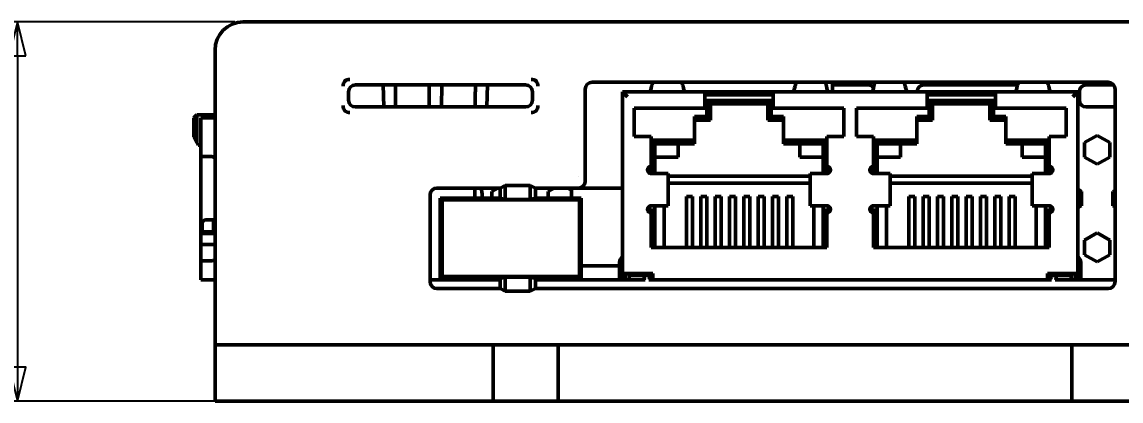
# Model space of a CAD drawing. Header units: millimetres. Extents: x 29 to 1149, y -40 to 354.
# Drawn here: x 285.1 to 362.9, y 114.9 to 141.8 of the extents above; entities that cross this region are included whole.
import ezdxf

# ---------------------------------------------------------------- set-up
doc = ezdxf.new("R2010")
doc.units = ezdxf.units.MM
doc.header["$LTSCALE"] = 1.2
doc.layers.get('0').update_dxf_attribs({"lineweight": 25})
doc.layers.add('외형선(ISO)', color=7, linetype='Continuous', lineweight=50)
doc.layers.add('치수(ISO)', color=1, linetype='Continuous', lineweight=25, true_color=0xff0000)
doc.styles.add('레이블 문자 (JIS)', font='')
doc.styles.get('레이블 문자 (JIS)').set_extended_font_data('Gulim')
doc.dimstyles.new('복사 대상기본값 (JIS)', dxfattribs={"dimscale": 1.2, "dimtxt": 3, "dimasz": 2, "dimexe": 1, "dimexo": 0.5, "dimgap": 0.8, "dimtad": 1, "dimdsep": 46, "dimtxsty": '레이블 문자 (JIS)', "dimblk": 'Filled-1', "dimcen": 0.09, "dimdle": 10, "dimclrd": 256, "dimclre": 256, "dimclrt": 256, "dimazin": 2, "dimtfac": 0.666667, "dimtmove": 0, "dimatfit": 3, "dimldrblk": 'OPEN', "dimfxl": 1, "dimtolj": 1, "dimtzin": 0, "dimlwd": -1, "dimlwe": -1, "dimarcsym": 0})

# ---------------------------------------------------------------- blocks, each defined once
blk = doc.blocks.new('Filled-1')
at = {"color": 0}
for p, q in [((0, 0), (-1, 0.25)), ((-1, 0.25), (-1, -0.25)), ((-1, 0), (0, 0)), ((-1, -0.25), (0, 0))]:
    blk.add_line(p, q, dxfattribs=at)
at = {"color": 0, "flags": 128}
blk.add_lwpolyline([(-1, -0.25), (0, 0), (-1, 0.25), (-1, -0.25)], dxfattribs=at)
at = {"color": 0}
blk.add_solid([(-1, -0.25), (0, 0), (-1, 0.25), (-1, -0.25)], dxfattribs=at)
blk = doc.blocks.new('*D13')
at = {"layer": 'Defpoints', "color": 0}
for p in [(300.747, 141.786), (284.751, 114.886), (301.747, 114.886)]:
    blk.add_point(p, dxfattribs=at)
at = {"layer": '치수(ISO)', "color": 7}
for p, q in [((300.147, 141.786), (283.551, 141.786)), ((284.751, 139.386), (284.751, 117.286)), ((301.147, 114.886), (283.551, 114.886))]:
    blk.add_line(p, q, dxfattribs=at)
at = {"layer": '치수(ISO)', "color": 7, "linetype": 'ByBlock', "xscale": 2.4, "yscale": 2.4, "zscale": 2.4}
for p, rotation in [((284.751, 141.786), 90), ((284.751, 114.886), 270)]:
    blk.add_blockref('Filled-1', p, dxfattribs=dict(at, rotation=rotation))
at = {"layer": '치수(ISO)', "color": 7, "insert": (280.099, 128.336), "char_height": 3.6, "attachment_point": 2, "rotation": 90, "style": '레이블 문자 (JIS)'}
blk.add_mtext('\\A1;26.9', dxfattribs=at)
blk = doc.blocks.new('_Open')
at = {"color": 0, "linetype": 'ByBlock', "lineweight": -2}
for p, q in [((-1, 0.167), (0, 0)), ((-1, -0.167), (0, 0)), ((0, 0), (-1, 0))]:
    blk.add_line(p, q, dxfattribs=at)

msp = doc.modelspace()

# ---------------------------------------------------------------- linework, layer by layer
at = {"layer": '외형선(ISO)', "color": 7}
for p, q in [((300.7467, 141.7864), (300.7461, 141.7864)), ((382.2466, 141.7864), (300.7467, 141.7864)), ((298.7461, 139.7864), (298.7461, 138.3638)), ((298.7461, 138.3638), (298.7461, 138.8562)), ((298.7461, 138.8562), (298.7461, 138.8562)), ((298.7461, 138.3638), (298.7461, 138.8562)), ((298.7462, 138.3638), (298.7462, 138.8562)), ((298.7462, 138.8562), (298.7462, 138.8562)), ((298.7462, 138.3638), (298.7462, 138.8562)), ((298.7461, 135.1864), (298.7461, 138.3638)), ((298.7461, 138.3638), (298.7461, 135.1864)), ((298.7462, 135.1864), (298.7462, 138.3638)), ((298.7462, 138.3638), (298.7462, 135.1864)), ((320.7476, 137.3203), (308.6957, 137.3203)), ((310.6629, 137.3203), (310.7176, 135.7525)), ((310.6633, 137.3203), (310.7181, 135.7525)), ((313.9083, 137.3203), (313.922, 135.7525)), ((314.8049, 137.3203), (314.7912, 135.7525)), ((318.0498, 137.3203), (317.9951, 135.7525)), ((362.0214, 137.5036), (325.4719, 137.5036)), ((342.4966, 137.5036), (342.4966, 136.8214)), ((342.4966, 137.3203), (345.0151, 137.3203)), ((348.9771, 137.3203), (355.6135, 137.3203)), ((360.4771, 137.3203), (362.4062, 137.3203)), ((308.2127, 136.8374), (308.2127, 136.2354)), ((321.2306, 136.2354), (321.2306, 136.8374)), ((324.9795, 137.0112), (324.9795, 130.496)), ((333.4596, 136.8214), (327.6176, 136.8214)), ((327.9732, 136.4658), (327.6176, 136.8214)), ((327.6176, 136.8214), (327.6176, 123.9436)), ((333.4596, 136.8214), (333.4596, 136.4658)), ((333.4596, 136.8214), (338.2856, 136.8214)), ((333.4596, 136.6258), (338.2856, 136.6258)), ((333.4596, 136.4658), (333.4596, 135.6784)), ((349.2076, 136.8214), (338.2856, 136.8214)), ((338.2856, 136.4658), (338.2856, 136.8214)), ((338.2856, 136.4658), (338.2856, 135.6784)), ((348.4921, 136.8214), (348.4921, 136.8485)), ((349.2076, 136.8214), (349.2076, 136.4658)), ((349.2076, 136.8214), (354.0336, 136.8214)), ((349.2076, 136.6258), (354.0336, 136.6258)), ((349.2076, 136.4658), (349.2076, 135.6784)), ((354.0336, 136.4658), (354.0336, 136.8214)), ((359.8756, 136.8214), (354.0336, 136.8214)), ((354.0336, 136.4658), (354.0336, 135.6784)), ((359.8756, 136.8214), (359.52, 136.4658)), ((359.8756, 123.9436), (359.8756, 136.8214)), ((359.9921, 136.2243), (359.9921, 136.8485)), ((362.5139, 123.3616), (362.5139, 137.0112)), ((298.7462, 135.8562), (298.7465, 135.8562)), ((298.7465, 135.8562), (298.7462, 135.8562)), ((298.7462, 135.8562), (298.7462, 135.3638)), ((298.7465, 135.3638), (298.7465, 135.8562)), ((308.6957, 135.7525), (320.7476, 135.7525)), ((328.4431, 135.6784), (328.4431, 133.6464)), ((333.4596, 135.6784), (328.4431, 135.6784)), ((333.5866, 135.0764), (333.5866, 136.2194)), ((333.5866, 136.2194), (338.1586, 136.2194)), ((333.8406, 135.9654), (333.5866, 136.2194)), ((333.8406, 134.8224), (333.8406, 135.9654)), ((333.8406, 135.9654), (337.9046, 135.9654)), ((337.9046, 135.9654), (338.1586, 136.2194)), ((337.9046, 135.9654), (337.9046, 134.8224)), ((338.1586, 136.2194), (338.1586, 135.0764)), ((343.3021, 135.6784), (338.2856, 135.6784)), ((343.3021, 133.6464), (343.3021, 135.6784)), ((344.1911, 135.6784), (344.1911, 133.6464)), ((349.2076, 135.6784), (344.1911, 135.6784)), ((349.3346, 135.0764), (349.3346, 136.2194)), ((349.3346, 136.2194), (353.9066, 136.2194)), ((349.5886, 135.9654), (349.3346, 136.2194)), ((349.5886, 134.8224), (349.5886, 135.9654)), ((349.5886, 135.9654), (353.6526, 135.9654)), ((353.6526, 135.9654), (353.9066, 136.2194)), ((353.6526, 135.9654), (353.6526, 134.8224)), ((353.9066, 136.2194), (353.9066, 135.0764)), ((359.0501, 135.6784), (354.0336, 135.6784)), ((359.0501, 133.6464), (359.0501, 135.6784)), ((362.5139, 135.7525), (360.4771, 135.7525)), ((297.2466, 134.9864), (297.4466, 135.1864)), ((297.2466, 134.9864), (297.2466, 133.6364)), ((298.7465, 135.1864), (297.4466, 135.1864)), ((297.4466, 135.1864), (297.4466, 133.2364)), ((298.7465, 134.9864), (297.7466, 134.9864)), ((297.7466, 134.9864), (297.7466, 132.2364)), ((298.7462, 135.1864), (298.7462, 135.3638)), ((298.7465, 135.3638), (298.7465, 134.3562)), ((332.723, 133.4), (332.723, 135.0764)), ((332.723, 135.0764), (333.5866, 135.0764)), ((332.723, 134.8224), (333.8406, 134.8224)), ((333.8406, 134.8224), (333.5866, 135.0764)), ((337.9046, 134.8224), (338.1586, 135.0764)), ((337.9046, 134.8224), (339.0222, 134.8224)), ((338.1586, 135.0764), (339.0222, 135.0764)), ((339.0222, 135.0764), (339.0222, 133.4)), ((348.471, 135.0764), (349.3346, 135.0764)), ((348.471, 133.4), (348.471, 135.0764)), ((348.471, 134.8224), (349.5886, 134.8224)), ((349.5886, 134.8224), (349.3346, 135.0764)), ((353.6526, 134.8224), (353.9066, 135.0764)), ((353.6526, 134.8224), (354.7702, 134.8224)), ((353.9066, 135.0764), (354.7702, 135.0764)), ((354.7702, 135.0764), (354.7702, 133.4)), ((298.7465, 134.3562), (298.7467, 134.3562)), ((298.7465, 134.3562), (298.7467, 134.3562)), ((298.7467, 133.8638), (298.7467, 134.3562)), ((297.2466, 133.6364), (297.4466, 133.2364)), ((297.4466, 133.2364), (297.5466, 133.0364)), ((298.7467, 133.8638), (298.7467, 123.209)), ((328.4431, 133.6464), (329.6496, 133.6464)), ((329.6496, 133.6464), (329.6496, 131.5382)), ((329.6623, 133.4), (332.723, 133.4)), ((329.6623, 131.2156), (329.6623, 133.4)), ((329.9163, 133.146), (329.6623, 133.4)), ((332.723, 133.4), (332.723, 133.146)), ((339.0222, 133.4), (342.0829, 133.4)), ((339.0222, 133.146), (339.0222, 133.4)), ((341.8289, 133.146), (342.0829, 133.4)), ((342.0829, 133.4), (342.0829, 131.2156)), ((342.0956, 133.6464), (343.3021, 133.6464)), ((342.0956, 131.5382), (342.0956, 133.6464)), ((344.1911, 133.6464), (345.3976, 133.6464)), ((345.3976, 133.6464), (345.3976, 131.5382)), ((345.4103, 131.2156), (345.4103, 133.4)), ((345.4103, 133.4), (348.471, 133.4)), ((345.6643, 133.146), (345.4103, 133.4)), ((348.471, 133.4), (348.471, 133.146)), ((354.7702, 133.4), (357.8309, 133.4)), ((354.7702, 133.146), (354.7702, 133.4)), ((357.5769, 133.146), (357.8309, 133.4)), ((357.8309, 133.4), (357.8309, 131.2156)), ((357.8436, 133.6464), (359.0501, 133.6464)), ((357.8436, 131.5382), (357.8436, 133.6464)), ((360.3576, 133.2276), (361.2461, 133.7406)), ((360.3576, 132.2016), (360.3576, 133.2276)), ((361.2461, 133.7406), (362.1346, 133.2276)), ((362.1346, 133.2276), (362.1346, 132.2016)), ((297.5466, 133.0364), (297.7466, 133.0364)), ((329.9163, 133.146), (332.723, 133.146)), ((329.9163, 131.2156), (329.9163, 133.146)), ((331.5546, 132.1808), (331.5546, 133.146)), ((339.0222, 133.146), (341.8289, 133.146)), ((340.1906, 133.146), (340.1906, 132.1808)), ((341.8289, 133.146), (341.8289, 131.2156)), ((345.6643, 131.2156), (345.6643, 133.146)), ((345.6643, 133.146), (348.471, 133.146)), ((347.3026, 132.1808), (347.3026, 133.146)), ((354.7702, 133.146), (357.5769, 133.146)), ((355.9386, 133.146), (355.9386, 132.1808)), ((357.5769, 133.146), (357.5769, 131.2156)), ((297.7466, 132.2364), (297.7466, 126.7864)), ((297.7466, 132.2364), (298.4466, 132.2364)), ((329.9163, 132.1808), (331.5546, 132.1808)), ((340.1906, 132.1808), (341.8289, 132.1808)), ((345.6643, 132.1808), (347.3026, 132.1808)), ((355.9386, 132.1808), (357.5769, 132.1808)), ((361.2461, 131.6886), (360.3576, 132.2016)), ((362.1346, 132.2016), (361.2461, 131.6886)), ((324.4966, 130.8187), (324.4966, 130.8187)), ((329.5226, 131.2156), (329.5226, 131.0642)), ((329.6623, 131.2156), (329.5226, 131.2156)), ((329.8181, 131.0302), (329.6496, 131.0302)), ((329.9163, 131.2156), (329.6623, 131.2156)), ((329.8181, 131.0302), (330.8005, 131.0302)), ((329.9163, 131.0302), (329.9163, 131.2156)), ((330.8429, 131.0302), (330.8005, 131.0302)), ((330.8429, 128.7442), (330.8429, 131.0302)), ((330.8429, 130.8524), (340.9023, 130.8524)), ((340.9448, 131.0302), (340.9023, 131.0302)), ((340.9023, 128.7442), (340.9023, 131.0302)), ((340.9448, 131.0302), (341.9272, 131.0302)), ((341.8289, 131.0302), (341.8289, 131.2156)), ((342.0829, 131.2156), (341.8289, 131.2156)), ((342.0956, 131.0302), (341.9272, 131.0302)), ((342.2226, 131.2156), (342.0829, 131.2156)), ((342.2226, 131.0642), (342.2226, 131.2156)), ((345.2706, 131.2156), (345.2706, 131.0642)), ((345.4103, 131.2156), (345.2706, 131.2156)), ((345.5661, 131.0302), (345.3976, 131.0302)), ((345.6643, 131.2156), (345.4103, 131.2156)), ((345.5661, 131.0302), (346.5485, 131.0302)), ((345.6643, 131.0302), (345.6643, 131.2156)), ((346.5909, 131.0302), (346.5485, 131.0302)), ((346.5909, 128.7442), (346.5909, 131.0302)), ((346.5909, 130.8524), (356.6503, 130.8524)), ((356.6928, 131.0302), (356.6503, 131.0302)), ((356.6503, 128.7442), (356.6503, 131.0302)), ((356.6928, 131.0302), (357.6752, 131.0302)), ((357.8309, 131.2156), (357.5769, 131.2156)), ((357.5769, 131.0302), (357.5769, 131.2156)), ((357.8436, 131.0302), (357.6752, 131.0302)), ((357.9706, 131.2156), (357.8309, 131.2156)), ((357.9706, 131.0642), (357.9706, 131.2156)), ((318.9472, 130.0036), (319.3101, 130.1794)), ((319.3101, 130.1794), (321.0832, 130.1794)), ((319.3101, 129.1992), (319.3101, 130.1794)), ((321.4461, 130.0036), (321.0832, 130.1794)), ((321.0832, 130.1794), (321.0832, 129.1992)), ((330.8429, 130.3444), (340.9023, 130.3444)), ((346.5909, 130.3444), (356.6503, 130.3444)), ((298.7466, 129.6969), (298.7467, 129.6969)), ((298.7466, 129.6969), (298.7466, 129.2759)), ((298.7466, 129.2759), (298.7467, 129.2759)), ((313.9795, 129.5112), (313.9795, 123.3616)), ((318.9472, 130.0036), (314.4719, 130.0036)), ((314.6967, 123.5864), (314.6967, 129.2864)), ((314.6967, 129.2864), (318.9472, 129.2864)), ((314.6967, 129.2864), (314.8279, 129.1552)), ((317.158, 129.2864), (317.1643, 130.0036)), ((317.6816, 129.4314), (317.6816, 129.2864)), ((318.3576, 129.7635), (318.7734, 130.0036)), ((318.3576, 129.2864), (318.3576, 129.7635)), ((318.9472, 129.2864), (318.9472, 130.0036)), ((319.3101, 129.1992), (318.9472, 129.2864)), ((321.4461, 129.2864), (321.0832, 129.1992)), ((324.4871, 130.0036), (321.4461, 130.0036)), ((321.4461, 130.0036), (321.4461, 129.2864)), ((321.4461, 129.2864), (324.6967, 129.2864)), ((322.3576, 129.7635), (322.7734, 130.0036)), ((322.3576, 129.2864), (322.3576, 129.7635)), ((323.7188, 130.0036), (323.9966, 129.8432)), ((327.6176, 129.9864), (323.9966, 129.9864)), ((323.9966, 129.2864), (323.9966, 129.9864)), ((324.4966, 130.0037), (324.4966, 129.9864)), ((324.6967, 129.2864), (324.5654, 129.1552)), ((324.6967, 129.2864), (324.6967, 123.5864)), ((332.5833, 129.4046), (332.1515, 129.4046)), ((332.1515, 125.7724), (332.1515, 129.4046)), ((332.5833, 125.7724), (332.5833, 129.4046)), ((333.5993, 129.4046), (333.1675, 129.4046)), ((333.1675, 125.7724), (333.1675, 129.4046)), ((333.5993, 125.7724), (333.5993, 129.4046)), ((334.6153, 129.4046), (334.1835, 129.4046)), ((334.1835, 125.7724), (334.1835, 129.4046)), ((334.6153, 125.7724), (334.6153, 129.4046)), ((335.6313, 129.4046), (335.1995, 129.4046)), ((335.1995, 125.7724), (335.1995, 129.4046)), ((335.6313, 125.7724), (335.6313, 129.4046)), ((336.6473, 129.4046), (336.2155, 129.4046)), ((336.2155, 125.7724), (336.2155, 129.4046)), ((336.6473, 125.7724), (336.6473, 129.4046)), ((337.6633, 129.4046), (337.2315, 129.4046)), ((337.2315, 125.7724), (337.2315, 129.4046)), ((337.6633, 125.7724), (337.6633, 129.4046)), ((338.6793, 129.4046), (338.2475, 129.4046)), ((338.2475, 125.7724), (338.2475, 129.4046)), ((338.6793, 125.7724), (338.6793, 129.4046)), ((339.6953, 129.4046), (339.2635, 129.4046)), ((339.2635, 125.7724), (339.2635, 129.4046)), ((339.6953, 125.7724), (339.6953, 129.4046)), ((348.3313, 129.4046), (347.8995, 129.4046)), ((347.8995, 125.7724), (347.8995, 129.4046)), ((348.3313, 125.7724), (348.3313, 129.4046)), ((349.3473, 129.4046), (348.9155, 129.4046)), ((348.9155, 125.7724), (348.9155, 129.4046)), ((349.3473, 125.7724), (349.3473, 129.4046)), ((350.3633, 129.4046), (349.9315, 129.4046)), ((349.9315, 125.7724), (349.9315, 129.4046)), ((350.3633, 125.7724), (350.3633, 129.4046)), ((351.3793, 129.4046), (350.9475, 129.4046)), ((350.9475, 125.7724), (350.9475, 129.4046)), ((351.3793, 125.7724), (351.3793, 129.4046)), ((352.3953, 129.4046), (351.9635, 129.4046)), ((351.9635, 125.7724), (351.9635, 129.4046)), ((352.3953, 125.7724), (352.3953, 129.4046)), ((353.4113, 129.4046), (352.9795, 129.4046)), ((352.9795, 125.7724), (352.9795, 129.4046)), ((353.4113, 125.7724), (353.4113, 129.4046)), ((354.4273, 129.4046), (353.9955, 129.4046)), ((353.9955, 125.7724), (353.9955, 129.4046)), ((354.4273, 125.7724), (354.4273, 129.4046)), ((355.4433, 129.4046), (355.0115, 129.4046)), ((355.0115, 125.7724), (355.0115, 129.4046)), ((355.4433, 125.7724), (355.4433, 129.4046)), ((359.8756, 129.913), (360.1346, 129.7635)), ((360.1346, 129.7635), (360.1346, 128.7375)), ((362.3576, 129.7635), (362.5139, 129.8537)), ((362.3576, 128.7375), (362.3576, 129.7635)), ((314.8279, 129.1552), (324.5654, 129.1552)), ((314.8279, 123.7176), (314.8279, 129.1552)), ((321.0832, 129.1992), (319.3101, 129.1992)), ((324.5654, 129.1552), (324.5654, 123.7176)), ((329.5226, 128.7102), (329.5226, 128.4216)), ((329.8181, 128.7442), (329.6496, 128.7442)), ((329.8181, 128.7442), (330.8005, 128.7442)), ((329.9163, 128.4216), (329.9163, 128.7442)), ((330.564, 128.7442), (330.564, 125.7724)), ((330.8429, 128.7442), (330.8005, 128.7442)), ((340.9448, 128.7442), (340.9023, 128.7442)), ((340.9448, 128.7442), (341.9272, 128.7442)), ((341.1812, 128.7442), (341.1812, 125.7724)), ((341.8289, 128.4216), (341.8289, 128.7442)), ((342.0956, 128.7442), (341.9272, 128.7442)), ((342.2226, 128.4216), (342.2226, 128.7102)), ((345.2706, 128.7102), (345.2706, 128.4216)), ((345.5661, 128.7442), (345.3976, 128.7442)), ((345.5661, 128.7442), (346.5485, 128.7442)), ((345.6643, 128.4216), (345.6643, 128.7442)), ((346.312, 128.7442), (346.312, 125.7724)), ((346.5909, 128.7442), (346.5485, 128.7442)), ((356.6928, 128.7442), (356.6503, 128.7442)), ((356.6928, 128.7442), (357.6752, 128.7442)), ((356.9292, 128.7442), (356.9292, 125.7724)), ((357.5769, 128.4216), (357.5769, 128.7442)), ((357.8436, 128.7442), (357.6752, 128.7442)), ((357.9706, 128.4216), (357.9706, 128.7102)), ((360.1346, 128.7375), (359.8756, 128.588)), ((362.5139, 128.6473), (362.3576, 128.7375)), ((298.0966, 127.7364), (298.6466, 127.7364)), ((298.6466, 127.7364), (298.7467, 127.7364)), ((298.6466, 127.7364), (298.6466, 126.8864)), ((329.5226, 128.4216), (329.6623, 128.4216)), ((329.6496, 128.2362), (329.6496, 125.7724)), ((329.6623, 125.7724), (329.6623, 128.4216)), ((329.6623, 128.4216), (329.9163, 128.4216)), ((329.9163, 125.7724), (329.9163, 128.4216)), ((341.8289, 128.4216), (341.8289, 125.7724)), ((341.8289, 128.4216), (342.0829, 128.4216)), ((342.0829, 128.4216), (342.0829, 125.7724)), ((342.0829, 128.4216), (342.2226, 128.4216)), ((342.0956, 125.7724), (342.0956, 128.2362)), ((345.2706, 128.4216), (345.4103, 128.4216)), ((345.3976, 128.2362), (345.3976, 125.7724)), ((345.4103, 125.7724), (345.4103, 128.4216)), ((345.4103, 128.4216), (345.6643, 128.4216)), ((345.6643, 125.7724), (345.6643, 128.4216)), ((357.5769, 128.4216), (357.5769, 125.7724)), ((357.5769, 128.4216), (357.8309, 128.4216)), ((357.8309, 128.4216), (357.8309, 125.7724)), ((357.8309, 128.4216), (357.9706, 128.4216)), ((357.8436, 125.7724), (357.8436, 128.2362)), ((297.8466, 127.4864), (297.8466, 126.8864)), ((297.7466, 125.9864), (297.7466, 126.7864)), ((297.7466, 126.7864), (298.7467, 126.7864)), ((298.6466, 126.8864), (297.8466, 126.8864)), ((298.7467, 126.8864), (298.6466, 126.8864)), ((360.3576, 126.2994), (361.2461, 126.8124)), ((360.3576, 125.2734), (360.3576, 126.2994)), ((361.2461, 126.8124), (362.1346, 126.2994)), ((362.1346, 126.2994), (362.1346, 125.2734)), ((297.7466, 125.9864), (297.7466, 124.8364)), ((297.7466, 125.9864), (298.7467, 125.9864)), ((329.6496, 125.7724), (342.0956, 125.7724)), ((345.3976, 125.7724), (357.8436, 125.7724)), ((298.4466, 124.8364), (297.7466, 124.8364)), ((297.7466, 124.8364), (297.7466, 123.4864)), ((327.4144, 124.7318), (327.4144, 124.7056)), ((327.4144, 123.4864), (327.4144, 124.7056)), ((360.0788, 124.7056), (360.0788, 124.7318)), ((360.0788, 124.7056), (360.0788, 123.4864)), ((361.2461, 124.7604), (360.3576, 125.2734)), ((362.1346, 125.2734), (361.2461, 124.7604)), ((327.4144, 124.4864), (324.6967, 124.4864)), ((327.6176, 123.9436), (327.9732, 123.9436)), ((327.6176, 123.9436), (327.6176, 123.4864)), ((327.8132, 123.9436), (327.8132, 123.4864)), ((327.9732, 123.9436), (329.7766, 123.9436)), ((328.0113, 123.9436), (328.0113, 123.7988)), ((328.0875, 123.9436), (328.0875, 123.7988)), ((329.6623, 123.9436), (329.6623, 123.7988)), ((329.7766, 123.842), (329.7766, 123.9436)), ((329.7766, 123.842), (329.7766, 123.4864)), ((357.7166, 123.842), (357.7166, 123.9436)), ((357.7166, 123.9436), (359.52, 123.9436)), ((357.7166, 123.4864), (357.7166, 123.842)), ((357.8309, 123.9436), (357.8309, 123.7988)), ((359.4057, 123.9436), (359.4057, 123.7988)), ((359.4819, 123.9436), (359.4819, 123.7988)), ((359.52, 123.9436), (359.8756, 123.9436)), ((359.6801, 123.9436), (359.6801, 123.4864)), ((359.8756, 123.9436), (359.8756, 123.4864)), ((297.7466, 123.4864), (298.7467, 123.4864)), ((298.7461, 123.209), (298.7461, 123.4864)), ((298.7461, 123.209), (298.7461, 122.7166)), ((298.7461, 123.209), (298.7461, 117.7864)), ((298.7467, 122.7166), (298.7467, 123.209)), ((313.9795, 123.4864), (318.9472, 123.4864)), ((314.8279, 123.7176), (314.6967, 123.5864)), ((318.9472, 123.5864), (314.6967, 123.5864)), ((324.5654, 123.7176), (314.8279, 123.7176)), ((317.1074, 123.4864), (317.1083, 123.5864)), ((317.6816, 123.5864), (317.6816, 123.4864)), ((318.9472, 123.5864), (319.3101, 123.6736)), ((318.9472, 122.8692), (318.9472, 123.5864)), ((319.3101, 123.6736), (321.0832, 123.6736)), ((319.3101, 122.6934), (319.3101, 123.6736)), ((321.0832, 123.6736), (321.4461, 123.5864)), ((321.0832, 123.6736), (321.0832, 122.6934)), ((324.6967, 123.5864), (321.4461, 123.5864)), ((321.4461, 123.5864), (321.4461, 122.8692)), ((321.4461, 123.4864), (329.2137, 123.4864)), ((324.6967, 123.5864), (324.5654, 123.7176)), ((328.0113, 123.7988), (328.0875, 123.7988)), ((328.3415, 123.7988), (328.0875, 123.7988)), ((328.0875, 123.7988), (328.0875, 123.4864)), ((328.3415, 123.7988), (329.6623, 123.7988)), ((329.1543, 123.7988), (329.1543, 123.6083)), ((329.1543, 123.4864), (329.1543, 123.6083)), ((329.4759, 123.4864), (329.7766, 123.4864)), ((329.5353, 123.7988), (329.5353, 123.6083)), ((329.7766, 123.7988), (329.6623, 123.7988)), ((329.7766, 123.4864), (357.7166, 123.4864)), ((357.8309, 123.7988), (357.7166, 123.7988)), ((357.7166, 123.4864), (358.0173, 123.4864)), ((357.8309, 123.7988), (359.1517, 123.7988)), ((357.9579, 123.7988), (357.9579, 123.6083)), ((358.2795, 123.4864), (362.5139, 123.4864)), ((358.3389, 123.7988), (358.3389, 123.6083)), ((358.3389, 123.6083), (358.3389, 123.4864)), ((359.4057, 123.7988), (359.1517, 123.7988)), ((359.4057, 123.7988), (359.4819, 123.7988)), ((359.4057, 123.7988), (359.4057, 123.4864)), ((298.7467, 122.7166), (298.7461, 122.7166)), ((314.4719, 122.8692), (318.9472, 122.8692)), ((318.9472, 122.8692), (319.3101, 122.6934)), ((321.0832, 122.6934), (319.3101, 122.6934)), ((321.4461, 122.8692), (321.0832, 122.6934)), ((321.4461, 122.8692), (362.0214, 122.8692)), ((298.7466, 122.1504), (298.7466, 120.4224)), ((298.7466, 118.8864), (298.7466, 114.8864)), ((298.7466, 118.8864), (301.7466, 118.8864)), ((315.4466, 118.8864), (301.7466, 118.8864)), ((315.4466, 118.8864), (318.4466, 118.8864)), ((318.4466, 118.8864), (318.4466, 114.8864)), ((318.4466, 118.8864), (323.0466, 118.8864)), ((323.0466, 118.8864), (323.0466, 114.8864)), ((323.0466, 118.8864), (326.0466, 118.8864)), ((356.4466, 118.8864), (326.0466, 118.8864)), ((356.4466, 118.8864), (359.4466, 118.8864)), ((359.4466, 118.8864), (359.4466, 114.8864)), ((359.4466, 118.8864), (364.0466, 118.8864)), ((298.7466, 117.7864), (298.7461, 117.7864)), ((298.7466, 114.8864), (301.7466, 114.8864)), ((315.4466, 114.8864), (301.7466, 114.8864)), ((315.4466, 114.8864), (318.4466, 114.8864)), ((323.0466, 114.8864), (318.4466, 114.8864)), ((323.0466, 114.8864), (326.0466, 114.8864)), ((356.4466, 114.8864), (326.0466, 114.8864)), ((356.4466, 114.8864), (359.4466, 114.8864)), ((364.0466, 114.8864), (359.4466, 114.8864))]:
    msp.add_line(p, q, dxfattribs=at)
for centre, radius, start, end in [((300.7461, 139.7864), 2, 90, 180), ((298.4466, 131.4364), 0.8, 67.974289, 90), ((329.6496, 131.2842), 0.254, 90, 180), ((342.0956, 131.2842), 0.254, 0, 90), ((345.3976, 131.2842), 0.254, 90, 180), ((357.8436, 131.2842), 0.254, 0, 90), ((315.5916, 129.4314), 2.09, 0, 15.888964), ((329.6496, 128.4902), 0.254, 180, 270), ((342.0956, 128.4902), 0.254, 270, 0), ((345.3976, 128.4902), 0.254, 180, 270), ((357.8436, 128.4902), 0.254, 270, 0), ((298.0966, 127.4864), 0.25, 90, 180), ((298.4466, 125.6364), 0.8, 270, 292.025711), ((327.8716, 124.7318), 0.4572, 123.748989, 180), ((359.6216, 124.7318), 0.4572, 0, 56.251011), ((328.0088, 123.8776), 0.3912, 240, 270), ((329.3448, 123.6083), 0.1905, 180, 219.791819), ((329.3448, 123.6083), 0.1905, 320.208181, 0), ((358.1484, 123.6083), 0.1905, 180, 219.791819), ((358.1484, 123.6083), 0.1905, 320.208181, 0), ((359.4845, 123.8776), 0.3912, 270, 300)]:
    msp.add_arc(centre, radius, start, end, dxfattribs=at)
for centre, major_axis, ratio, start_param, end_param in [((308.3942, 137.1388), (-0.4489, 0.4489), 0.7876494, 5.531309, 7.0350678), ((308.7304, 136.8027), (-0.3781, 0.3781), 0.9351131, 5.5313059, 7.0350647), ((310.468, 136.8027), (0.4419, 0.3253), 0.9112507, 0.6034348, 0.8912669), ((320.713, 136.8027), (0.3781, 0.3781), 0.9351131, 5.5313059, 7.0350647), ((321.0491, 137.1388), (0.4489, 0.4489), 0.787647, 5.531309, 7.0350678), ((325.4872, 136.9959), (0.3644, -0.3644), 0.9702875, 2.3712736, 3.9119117), ((329.5226, 137.5834), (0, 0.762), 0.2222222, 3.1415927, 4.0142573), ((329.8988, 136.163), (0, 1.4478), 0.2222222, 0.3871994, 0.8726646), ((331.6865, 136.163), (0, -1.4478), 0.2222222, 2.268928, 2.7543933), ((332.0626, 137.5834), (0, -0.762), 0.2222222, 5.4105207, 6.2831853), ((339.6826, 137.5834), (0, 0.762), 0.2222222, 3.1415927, 4.0142573), ((340.0588, 136.163), (0, 1.4478), 0.2222222, 0.3871994, 0.8726646), ((341.8465, 136.163), (0, -1.4478), 0.2222222, 2.268928, 2.7543933), ((342.2226, 137.5834), (0, -0.762), 0.2222222, 5.4105207, 6.2831853), ((344.968, 136.8027), (0.4419, 0.3253), 0.9112507, 0.0077082, 0.8912669), ((345.2706, 137.5834), (0, 0.762), 0.2222222, 3.1415927, 4.0142573), ((345.6468, 136.163), (0, 1.4478), 0.2222222, 0.3871994, 0.8726646), ((347.4345, 136.163), (0, -1.4478), 0.2222222, 2.268928, 2.7543933), ((347.8106, 137.5834), (0, -0.762), 0.2222222, 5.4105207, 6.2831853), ((349.0242, 136.8027), (-0.4419, 0.3253), 0.9112507, 5.3919185, 6.8740774), ((355.4306, 137.5834), (0, 0.762), 0.2222222, 3.1415927, 4.0142573), ((355.8068, 136.163), (0, 1.4478), 0.2222222, 0.3871994, 0.8726646), ((357.5945, 136.163), (0, -1.4478), 0.2222222, 2.268928, 2.7543933), ((357.9706, 137.5834), (0, -0.762), 0.2222222, 5.4105207, 6.2831853), ((360.5242, 136.8027), (-0.4419, 0.3253), 0.9112507, 5.3919185, 6.8740774), ((362.0061, 136.9959), (-0.3644, -0.3644), 0.9702875, 2.3712736, 3.9119117), ((308.3942, 135.934), (-0.4489, -0.4489), 0.7876494, 5.5313028, 7.0350616), ((308.7304, 136.2701), (-0.3781, -0.3781), 0.9351131, 5.5313059, 7.0350647), ((310.468, 136.2701), (0.4419, -0.3253), 0.9112507, 5.3919185, 5.7886145), ((320.713, 136.2701), (-0.3781, 0.3781), 0.9351131, 2.3897132, 3.8934721), ((321.0491, 135.934), (-0.4489, 0.4489), 0.787647, 2.3897101, 3.893469), ((360.5242, 136.2701), (-0.4419, -0.3253), 0.9112507, 5.6922932, 7.1744522), ((324.4718, 130.5113), (0.3644, -0.3644), 0.9702875, 5.5128663, 7.0535043), ((314.4872, 129.4959), (0.3644, -0.3644), 0.9702875, 2.3712736, 3.9119117), ((314.4872, 123.3769), (0.3644, 0.3644), 0.9702875, 2.3712736, 3.9119117), ((362.0061, 123.3769), (-0.3644, 0.3644), 0.9702875, 2.3712736, 3.9119117)]:
    msp.add_ellipse(centre, major_axis=major_axis, ratio=ratio, start_param=start_param, end_param=end_param, dxfattribs=at)
for points in [[(311.5202, 137.3203), (311.5241, 136.7977), (311.528, 136.2751), (311.5319, 135.7525)], [(317.1812, 135.7525), (317.1852, 136.2751), (317.1891, 136.7977), (317.193, 137.3203)]]:
    msp.add_open_spline(points, degree=3, dxfattribs=at)
for points in [[(329.6496, 131.0302), (329.6467, 131.0302), (329.6438, 131.0302), (329.641, 131.0303), (329.6381, 131.0304), (329.6352, 131.0306), (329.6323, 131.0308), (329.6294, 131.031), (329.6266, 131.0312), (329.6237, 131.0315), (329.6209, 131.0318), (329.6181, 131.0321), (329.6152, 131.0325), (329.6124, 131.0329), (329.6096, 131.0334), (329.6068, 131.0338), (329.604, 131.0343), (329.6012, 131.0348), (329.5984, 131.0354), (329.5956, 131.036), (329.5928, 131.0366), (329.5901, 131.0373), (329.5873, 131.0379), (329.5846, 131.0387), (329.5818, 131.0394), (329.5791, 131.0402), (329.5764, 131.041), (329.5737, 131.0418), (329.5709, 131.0427), (329.5682, 131.0436), (329.5656, 131.0445), (329.5629, 131.0455), (329.5602, 131.0464), (329.5576, 131.0475), (329.5549, 131.0485), (329.5523, 131.0496), (329.5496, 131.0507), (329.547, 131.0518), (329.5444, 131.053), (329.5418, 131.0542), (329.5392, 131.0554), (329.5366, 131.0567), (329.5341, 131.058), (329.5315, 131.0593), (329.529, 131.0607), (329.5264, 131.0621), (329.5239, 131.0635), (329.5214, 131.0649), (329.5189, 131.0664), (329.5164, 131.0679), (329.514, 131.0694), (329.5115, 131.071), (329.5091, 131.0726), (329.5066, 131.0743), (329.5042, 131.0759), (329.5018, 131.0776), (329.4994, 131.0794), (329.4971, 131.0811), (329.4947, 131.0829), (329.4923, 131.0847), (329.49, 131.0866), (329.4877, 131.0885), (329.4854, 131.0904), (329.4832, 131.0924), (329.4809, 131.0943), (329.4787, 131.0963), (329.4765, 131.0984), (329.4743, 131.1004), (329.4721, 131.1025), (329.4699, 131.1047), (329.4678, 131.1068), (329.4657, 131.109), (329.4636, 131.1113), (329.4615, 131.1135), (329.4595, 131.1158), (329.4574, 131.1181), (329.4554, 131.1205), (329.4535, 131.1228), (329.4515, 131.1252), (329.4496, 131.1277), (329.4477, 131.1301), (329.4458, 131.1326), (329.444, 131.1351), (329.4422, 131.1376), (329.4404, 131.1402), (329.4386, 131.1428), (329.4369, 131.1454), (329.4352, 131.1481), (329.4335, 131.1507), (329.4319, 131.1534), (329.4303, 131.1561), (329.4287, 131.1589), (329.4271, 131.1616), (329.4257, 131.1644), (329.4242, 131.1672), (329.4227, 131.17), (329.4213, 131.1729), (329.4199, 131.1757), (329.4186, 131.1786), (329.4173, 131.1815), (329.416, 131.1845), (329.4148, 131.1874), (329.4136, 131.1904), (329.4124, 131.1933), (329.4113, 131.1963), (329.4102, 131.1993), (329.4092, 131.2023), (329.4082, 131.2054), (329.4072, 131.2084), (329.4062, 131.2115), (329.4053, 131.2146), (329.4045, 131.2176), (329.4037, 131.2207), (329.4029, 131.2238), (329.4022, 131.227), (329.4014, 131.2301), (329.4008, 131.2332), (329.4002, 131.2364), (329.3996, 131.2395), (329.399, 131.2427), (329.3985, 131.2459), (329.3981, 131.249), (329.3976, 131.2522), (329.3973, 131.2554), (329.3969, 131.2586), (329.3966, 131.2618), (329.3964, 131.265), (329.3961, 131.2682), (329.3959, 131.2714), (329.3958, 131.2746), (329.3957, 131.2778), (329.3956, 131.281), (329.3956, 131.2842)], [(342.3496, 131.2842), (342.3496, 131.281), (342.3496, 131.2778), (342.3495, 131.2746), (342.3493, 131.2714), (342.3492, 131.2682), (342.3489, 131.265), (342.3487, 131.2618), (342.3484, 131.2586), (342.348, 131.2554), (342.3476, 131.2522), (342.3472, 131.249), (342.3467, 131.2459), (342.3462, 131.2427), (342.3457, 131.2395), (342.3451, 131.2364), (342.3445, 131.2332), (342.3438, 131.2301), (342.3431, 131.227), (342.3424, 131.2238), (342.3416, 131.2207), (342.3408, 131.2176), (342.3399, 131.2146), (342.339, 131.2115), (342.3381, 131.2084), (342.3371, 131.2054), (342.3361, 131.2023), (342.335, 131.1993), (342.334, 131.1963), (342.3328, 131.1933), (342.3317, 131.1904), (342.3305, 131.1874), (342.3293, 131.1845), (342.328, 131.1815), (342.3267, 131.1786), (342.3253, 131.1757), (342.3239, 131.1729), (342.3226, 131.17), (342.3211, 131.1672), (342.3196, 131.1644), (342.3181, 131.1616), (342.3166, 131.1589), (342.315, 131.1561), (342.3134, 131.1534), (342.3118, 131.1507), (342.3101, 131.1481), (342.3084, 131.1454), (342.3067, 131.1428), (342.3049, 131.1402), (342.3031, 131.1376), (342.3013, 131.1351), (342.2994, 131.1326), (342.2976, 131.1301), (342.2957, 131.1277), (342.2937, 131.1252), (342.2918, 131.1228), (342.2898, 131.1205), (342.2878, 131.1181), (342.2858, 131.1158), (342.2838, 131.1135), (342.2817, 131.1113), (342.2796, 131.109), (342.2775, 131.1068), (342.2753, 131.1047), (342.2732, 131.1025), (342.271, 131.1004), (342.2688, 131.0984), (342.2666, 131.0963), (342.2644, 131.0943), (342.2621, 131.0924), (342.2598, 131.0904), (342.2576, 131.0885), (342.2552, 131.0866), (342.2529, 131.0847), (342.2506, 131.0829), (342.2482, 131.0811), (342.2459, 131.0794), (342.2435, 131.0776), (342.2411, 131.0759), (342.2387, 131.0743), (342.2362, 131.0726), (342.2338, 131.071), (342.2313, 131.0694), (342.2288, 131.0679), (342.2264, 131.0664), (342.2239, 131.0649), (342.2214, 131.0635), (342.2188, 131.0621), (342.2163, 131.0607), (342.2138, 131.0593), (342.2112, 131.058), (342.2086, 131.0567), (342.2061, 131.0554), (342.2035, 131.0542), (342.2009, 131.053), (342.1983, 131.0518), (342.1956, 131.0507), (342.193, 131.0496), (342.1904, 131.0485), (342.1877, 131.0475), (342.1851, 131.0464), (342.1824, 131.0455), (342.1797, 131.0445), (342.177, 131.0436), (342.1743, 131.0427), (342.1716, 131.0418), (342.1689, 131.041), (342.1662, 131.0402), (342.1634, 131.0394), (342.1607, 131.0387), (342.158, 131.0379), (342.1552, 131.0373), (342.1524, 131.0366), (342.1497, 131.036), (342.1469, 131.0354), (342.1441, 131.0348), (342.1413, 131.0343), (342.1385, 131.0338), (342.1357, 131.0334), (342.1329, 131.0329), (342.13, 131.0325), (342.1272, 131.0321), (342.1244, 131.0318), (342.1215, 131.0315), (342.1187, 131.0312), (342.1158, 131.031), (342.113, 131.0308), (342.1101, 131.0306), (342.1072, 131.0304), (342.1043, 131.0303), (342.1014, 131.0302), (342.0985, 131.0302), (342.0956, 131.0302)], [(345.3976, 131.0302), (345.3947, 131.0302), (345.3918, 131.0302), (345.389, 131.0303), (345.3861, 131.0304), (345.3832, 131.0306), (345.3803, 131.0308), (345.3774, 131.031), (345.3746, 131.0312), (345.3717, 131.0315), (345.3689, 131.0318), (345.3661, 131.0321), (345.3632, 131.0325), (345.3604, 131.0329), (345.3576, 131.0334), (345.3548, 131.0338), (345.352, 131.0343), (345.3492, 131.0348), (345.3464, 131.0354), (345.3436, 131.036), (345.3408, 131.0366), (345.3381, 131.0373), (345.3353, 131.0379), (345.3326, 131.0387), (345.3298, 131.0394), (345.3271, 131.0402), (345.3244, 131.041), (345.3217, 131.0418), (345.3189, 131.0427), (345.3162, 131.0436), (345.3136, 131.0445), (345.3109, 131.0455), (345.3082, 131.0464), (345.3056, 131.0475), (345.3029, 131.0485), (345.3003, 131.0496), (345.2976, 131.0507), (345.295, 131.0518), (345.2924, 131.053), (345.2898, 131.0542), (345.2872, 131.0554), (345.2846, 131.0567), (345.2821, 131.058), (345.2795, 131.0593), (345.277, 131.0607), (345.2744, 131.0621), (345.2719, 131.0635), (345.2694, 131.0649), (345.2669, 131.0664), (345.2644, 131.0679), (345.262, 131.0694), (345.2595, 131.071), (345.2571, 131.0726), (345.2546, 131.0743), (345.2522, 131.0759), (345.2498, 131.0776), (345.2474, 131.0794), (345.2451, 131.0811), (345.2427, 131.0829), (345.2403, 131.0847), (345.238, 131.0866), (345.2357, 131.0885), (345.2334, 131.0904), (345.2312, 131.0924), (345.2289, 131.0943), (345.2267, 131.0963), (345.2245, 131.0984), (345.2223, 131.1004), (345.2201, 131.1025), (345.2179, 131.1047), (345.2158, 131.1068), (345.2137, 131.109), (345.2116, 131.1113), (345.2095, 131.1135), (345.2075, 131.1158), (345.2054, 131.1181), (345.2034, 131.1205), (345.2015, 131.1228), (345.1995, 131.1252), (345.1976, 131.1277), (345.1957, 131.1301), (345.1938, 131.1326), (345.192, 131.1351), (345.1902, 131.1376), (345.1884, 131.1402), (345.1866, 131.1428), (345.1849, 131.1454), (345.1832, 131.1481), (345.1815, 131.1507), (345.1799, 131.1534), (345.1783, 131.1561), (345.1767, 131.1589), (345.1751, 131.1616), (345.1737, 131.1644), (345.1722, 131.1672), (345.1707, 131.17), (345.1693, 131.1729), (345.1679, 131.1757), (345.1666, 131.1786), (345.1653, 131.1815), (345.164, 131.1845), (345.1628, 131.1874), (345.1616, 131.1904), (345.1604, 131.1933), (345.1593, 131.1963), (345.1582, 131.1993), (345.1572, 131.2023), (345.1562, 131.2054), (345.1552, 131.2084), (345.1542, 131.2115), (345.1533, 131.2146), (345.1525, 131.2176), (345.1517, 131.2207), (345.1509, 131.2238), (345.1502, 131.227), (345.1494, 131.2301), (345.1488, 131.2332), (345.1482, 131.2364), (345.1476, 131.2395), (345.147, 131.2427), (345.1465, 131.2459), (345.1461, 131.249), (345.1456, 131.2522), (345.1453, 131.2554), (345.1449, 131.2586), (345.1446, 131.2618), (345.1444, 131.265), (345.1441, 131.2682), (345.1439, 131.2714), (345.1438, 131.2746), (345.1437, 131.2778), (345.1436, 131.281), (345.1436, 131.2842)], [(358.0976, 131.2842), (358.0976, 131.281), (358.0976, 131.2778), (358.0975, 131.2746), (358.0973, 131.2714), (358.0972, 131.2682), (358.0969, 131.265), (358.0967, 131.2618), (358.0964, 131.2586), (358.096, 131.2554), (358.0956, 131.2522), (358.0952, 131.249), (358.0947, 131.2459), (358.0942, 131.2427), (358.0937, 131.2395), (358.0931, 131.2364), (358.0925, 131.2332), (358.0918, 131.2301), (358.0911, 131.227), (358.0904, 131.2238), (358.0896, 131.2207), (358.0888, 131.2176), (358.0879, 131.2146), (358.087, 131.2115), (358.0861, 131.2084), (358.0851, 131.2054), (358.0841, 131.2023), (358.083, 131.1993), (358.082, 131.1963), (358.0808, 131.1933), (358.0797, 131.1904), (358.0785, 131.1874), (358.0773, 131.1845), (358.076, 131.1815), (358.0747, 131.1786), (358.0733, 131.1757), (358.0719, 131.1729), (358.0706, 131.17), (358.0691, 131.1672), (358.0676, 131.1644), (358.0661, 131.1616), (358.0646, 131.1589), (358.063, 131.1561), (358.0614, 131.1534), (358.0598, 131.1507), (358.0581, 131.1481), (358.0564, 131.1454), (358.0547, 131.1428), (358.0529, 131.1402), (358.0511, 131.1376), (358.0493, 131.1351), (358.0474, 131.1326), (358.0456, 131.1301), (358.0437, 131.1277), (358.0417, 131.1252), (358.0398, 131.1228), (358.0378, 131.1205), (358.0358, 131.1181), (358.0338, 131.1158), (358.0318, 131.1135), (358.0297, 131.1113), (358.0276, 131.109), (358.0255, 131.1068), (358.0233, 131.1047), (358.0212, 131.1025), (358.019, 131.1004), (358.0168, 131.0984), (358.0146, 131.0963), (358.0124, 131.0943), (358.0101, 131.0924), (358.0078, 131.0904), (358.0056, 131.0885), (358.0032, 131.0866), (358.0009, 131.0847), (357.9986, 131.0829), (357.9962, 131.0811), (357.9939, 131.0794), (357.9915, 131.0776), (357.9891, 131.0759), (357.9867, 131.0743), (357.9842, 131.0726), (357.9818, 131.071), (357.9793, 131.0694), (357.9768, 131.0679), (357.9744, 131.0664), (357.9719, 131.0649), (357.9694, 131.0635), (357.9668, 131.0621), (357.9643, 131.0607), (357.9618, 131.0593), (357.9592, 131.058), (357.9566, 131.0567), (357.9541, 131.0554), (357.9515, 131.0542), (357.9489, 131.053), (357.9463, 131.0518), (357.9436, 131.0507), (357.941, 131.0496), (357.9384, 131.0485), (357.9357, 131.0475), (357.9331, 131.0464), (357.9304, 131.0455), (357.9277, 131.0445), (357.925, 131.0436), (357.9223, 131.0427), (357.9196, 131.0418), (357.9169, 131.041), (357.9142, 131.0402), (357.9114, 131.0394), (357.9087, 131.0387), (357.906, 131.0379), (357.9032, 131.0373), (357.9004, 131.0366), (357.8977, 131.036), (357.8949, 131.0354), (357.8921, 131.0348), (357.8893, 131.0343), (357.8865, 131.0338), (357.8837, 131.0334), (357.8809, 131.0329), (357.878, 131.0325), (357.8752, 131.0321), (357.8724, 131.0318), (357.8695, 131.0315), (357.8667, 131.0312), (357.8638, 131.031), (357.861, 131.0308), (357.8581, 131.0306), (357.8552, 131.0304), (357.8523, 131.0303), (357.8494, 131.0302), (357.8465, 131.0302), (357.8436, 131.0302)], [(329.3956, 128.4902), (329.3956, 128.4934), (329.3957, 128.4966), (329.3958, 128.4998), (329.3959, 128.503), (329.3961, 128.5062), (329.3964, 128.5094), (329.3966, 128.5126), (329.3969, 128.5158), (329.3973, 128.519), (329.3976, 128.5222), (329.3981, 128.5254), (329.3985, 128.5285), (329.399, 128.5317), (329.3996, 128.5349), (329.4002, 128.538), (329.4008, 128.5412), (329.4014, 128.5443), (329.4022, 128.5474), (329.4029, 128.5505), (329.4037, 128.5537), (329.4045, 128.5567), (329.4053, 128.5598), (329.4062, 128.5629), (329.4072, 128.566), (329.4082, 128.569), (329.4092, 128.5721), (329.4102, 128.5751), (329.4113, 128.5781), (329.4124, 128.5811), (329.4136, 128.584), (329.4148, 128.587), (329.416, 128.5899), (329.4173, 128.5929), (329.4186, 128.5958), (329.4199, 128.5986), (329.4213, 128.6015), (329.4227, 128.6044), (329.4242, 128.6072), (329.4257, 128.61), (329.4271, 128.6128), (329.4287, 128.6155), (329.4303, 128.6183), (329.4319, 128.621), (329.4335, 128.6237), (329.4352, 128.6263), (329.4369, 128.629), (329.4386, 128.6316), (329.4404, 128.6342), (329.4422, 128.6368), (329.444, 128.6393), (329.4458, 128.6418), (329.4477, 128.6443), (329.4496, 128.6467), (329.4515, 128.6492), (329.4535, 128.6516), (329.4554, 128.6539), (329.4574, 128.6563), (329.4595, 128.6586), (329.4615, 128.6609), (329.4636, 128.6631), (329.4657, 128.6654), (329.4678, 128.6675), (329.4699, 128.6697), (329.4721, 128.6718), (329.4743, 128.6739), (329.4765, 128.676), (329.4787, 128.6781), (329.4809, 128.6801), (329.4832, 128.682), (329.4854, 128.684), (329.4877, 128.6859), (329.49, 128.6878), (329.4923, 128.6897), (329.4947, 128.6915), (329.4971, 128.6933), (329.4994, 128.695), (329.5018, 128.6968), (329.5042, 128.6984), (329.5066, 128.7001), (329.5091, 128.7018), (329.5115, 128.7034), (329.514, 128.7049), (329.5164, 128.7065), (329.5189, 128.708), (329.5214, 128.7095), (329.5239, 128.7109), (329.5264, 128.7123), (329.529, 128.7137), (329.5315, 128.7151), (329.5341, 128.7164), (329.5366, 128.7177), (329.5392, 128.719), (329.5418, 128.7202), (329.5444, 128.7214), (329.547, 128.7226), (329.5496, 128.7237), (329.5523, 128.7248), (329.5549, 128.7259), (329.5576, 128.7269), (329.5602, 128.728), (329.5629, 128.7289), (329.5656, 128.7299), (329.5682, 128.7308), (329.5709, 128.7317), (329.5737, 128.7326), (329.5764, 128.7334), (329.5791, 128.7342), (329.5818, 128.735), (329.5846, 128.7357), (329.5873, 128.7364), (329.5901, 128.7371), (329.5928, 128.7378), (329.5956, 128.7384), (329.5984, 128.739), (329.6012, 128.7395), (329.604, 128.7401), (329.6068, 128.7406), (329.6096, 128.741), (329.6124, 128.7415), (329.6152, 128.7419), (329.6181, 128.7422), (329.6209, 128.7426), (329.6237, 128.7429), (329.6266, 128.7432), (329.6294, 128.7434), (329.6323, 128.7436), (329.6352, 128.7438), (329.6381, 128.7439), (329.641, 128.744), (329.6438, 128.7441), (329.6467, 128.7442), (329.6496, 128.7442)], [(342.0956, 128.7442), (342.0985, 128.7442), (342.1014, 128.7441), (342.1043, 128.744), (342.1072, 128.7439), (342.1101, 128.7438), (342.113, 128.7436), (342.1158, 128.7434), (342.1187, 128.7432), (342.1215, 128.7429), (342.1244, 128.7426), (342.1272, 128.7422), (342.13, 128.7419), (342.1329, 128.7415), (342.1357, 128.741), (342.1385, 128.7406), (342.1413, 128.7401), (342.1441, 128.7395), (342.1469, 128.739), (342.1497, 128.7384), (342.1524, 128.7378), (342.1552, 128.7371), (342.158, 128.7364), (342.1607, 128.7357), (342.1634, 128.735), (342.1662, 128.7342), (342.1689, 128.7334), (342.1716, 128.7326), (342.1743, 128.7317), (342.177, 128.7308), (342.1797, 128.7299), (342.1824, 128.7289), (342.1851, 128.728), (342.1877, 128.7269), (342.1904, 128.7259), (342.193, 128.7248), (342.1956, 128.7237), (342.1983, 128.7226), (342.2009, 128.7214), (342.2035, 128.7202), (342.2061, 128.719), (342.2086, 128.7177), (342.2112, 128.7164), (342.2138, 128.7151), (342.2163, 128.7137), (342.2188, 128.7123), (342.2214, 128.7109), (342.2239, 128.7095), (342.2264, 128.708), (342.2288, 128.7065), (342.2313, 128.7049), (342.2338, 128.7034), (342.2362, 128.7018), (342.2387, 128.7001), (342.2411, 128.6984), (342.2435, 128.6968), (342.2459, 128.695), (342.2482, 128.6933), (342.2506, 128.6915), (342.2529, 128.6897), (342.2552, 128.6878), (342.2576, 128.6859), (342.2598, 128.684), (342.2621, 128.682), (342.2644, 128.6801), (342.2666, 128.6781), (342.2688, 128.676), (342.271, 128.6739), (342.2732, 128.6718), (342.2753, 128.6697), (342.2775, 128.6675), (342.2796, 128.6654), (342.2817, 128.6631), (342.2838, 128.6609), (342.2858, 128.6586), (342.2878, 128.6563), (342.2898, 128.6539), (342.2918, 128.6516), (342.2937, 128.6492), (342.2957, 128.6467), (342.2976, 128.6443), (342.2994, 128.6418), (342.3013, 128.6393), (342.3031, 128.6368), (342.3049, 128.6342), (342.3067, 128.6316), (342.3084, 128.629), (342.3101, 128.6263), (342.3118, 128.6237), (342.3134, 128.621), (342.315, 128.6183), (342.3166, 128.6155), (342.3181, 128.6128), (342.3196, 128.61), (342.3211, 128.6072), (342.3226, 128.6044), (342.3239, 128.6015), (342.3253, 128.5986), (342.3267, 128.5958), (342.328, 128.5929), (342.3293, 128.5899), (342.3305, 128.587), (342.3317, 128.584), (342.3328, 128.5811), (342.334, 128.5781), (342.335, 128.5751), (342.3361, 128.5721), (342.3371, 128.569), (342.3381, 128.566), (342.339, 128.5629), (342.3399, 128.5598), (342.3408, 128.5567), (342.3416, 128.5537), (342.3424, 128.5505), (342.3431, 128.5474), (342.3438, 128.5443), (342.3445, 128.5412), (342.3451, 128.538), (342.3457, 128.5349), (342.3462, 128.5317), (342.3467, 128.5285), (342.3472, 128.5254), (342.3476, 128.5222), (342.348, 128.519), (342.3484, 128.5158), (342.3487, 128.5126), (342.3489, 128.5094), (342.3492, 128.5062), (342.3493, 128.503), (342.3495, 128.4998), (342.3496, 128.4966), (342.3496, 128.4934), (342.3496, 128.4902)], [(345.1436, 128.4902), (345.1436, 128.4934), (345.1437, 128.4966), (345.1438, 128.4998), (345.1439, 128.503), (345.1441, 128.5062), (345.1444, 128.5094), (345.1446, 128.5126), (345.1449, 128.5158), (345.1453, 128.519), (345.1456, 128.5222), (345.1461, 128.5254), (345.1465, 128.5285), (345.147, 128.5317), (345.1476, 128.5349), (345.1482, 128.538), (345.1488, 128.5412), (345.1494, 128.5443), (345.1502, 128.5474), (345.1509, 128.5505), (345.1517, 128.5537), (345.1525, 128.5567), (345.1533, 128.5598), (345.1542, 128.5629), (345.1552, 128.566), (345.1562, 128.569), (345.1572, 128.5721), (345.1582, 128.5751), (345.1593, 128.5781), (345.1604, 128.5811), (345.1616, 128.584), (345.1628, 128.587), (345.164, 128.5899), (345.1653, 128.5929), (345.1666, 128.5958), (345.1679, 128.5986), (345.1693, 128.6015), (345.1707, 128.6044), (345.1722, 128.6072), (345.1737, 128.61), (345.1751, 128.6128), (345.1767, 128.6155), (345.1783, 128.6183), (345.1799, 128.621), (345.1815, 128.6237), (345.1832, 128.6263), (345.1849, 128.629), (345.1866, 128.6316), (345.1884, 128.6342), (345.1902, 128.6368), (345.192, 128.6393), (345.1938, 128.6418), (345.1957, 128.6443), (345.1976, 128.6467), (345.1995, 128.6492), (345.2015, 128.6516), (345.2034, 128.6539), (345.2054, 128.6563), (345.2075, 128.6586), (345.2095, 128.6609), (345.2116, 128.6631), (345.2137, 128.6654), (345.2158, 128.6675), (345.2179, 128.6697), (345.2201, 128.6718), (345.2223, 128.6739), (345.2245, 128.676), (345.2267, 128.6781), (345.2289, 128.6801), (345.2312, 128.682), (345.2334, 128.684), (345.2357, 128.6859), (345.238, 128.6878), (345.2403, 128.6897), (345.2427, 128.6915), (345.2451, 128.6933), (345.2474, 128.695), (345.2498, 128.6968), (345.2522, 128.6984), (345.2546, 128.7001), (345.2571, 128.7018), (345.2595, 128.7034), (345.262, 128.7049), (345.2644, 128.7065), (345.2669, 128.708), (345.2694, 128.7095), (345.2719, 128.7109), (345.2744, 128.7123), (345.277, 128.7137), (345.2795, 128.7151), (345.2821, 128.7164), (345.2846, 128.7177), (345.2872, 128.719), (345.2898, 128.7202), (345.2924, 128.7214), (345.295, 128.7226), (345.2976, 128.7237), (345.3003, 128.7248), (345.3029, 128.7259), (345.3056, 128.7269), (345.3082, 128.728), (345.3109, 128.7289), (345.3136, 128.7299), (345.3162, 128.7308), (345.3189, 128.7317), (345.3217, 128.7326), (345.3244, 128.7334), (345.3271, 128.7342), (345.3298, 128.735), (345.3326, 128.7357), (345.3353, 128.7364), (345.3381, 128.7371), (345.3408, 128.7378), (345.3436, 128.7384), (345.3464, 128.739), (345.3492, 128.7395), (345.352, 128.7401), (345.3548, 128.7406), (345.3576, 128.741), (345.3604, 128.7415), (345.3632, 128.7419), (345.3661, 128.7422), (345.3689, 128.7426), (345.3717, 128.7429), (345.3746, 128.7432), (345.3774, 128.7434), (345.3803, 128.7436), (345.3832, 128.7438), (345.3861, 128.7439), (345.389, 128.744), (345.3918, 128.7441), (345.3947, 128.7442), (345.3976, 128.7442)], [(357.8436, 128.7442), (357.8465, 128.7442), (357.8494, 128.7441), (357.8523, 128.744), (357.8552, 128.7439), (357.8581, 128.7438), (357.861, 128.7436), (357.8638, 128.7434), (357.8667, 128.7432), (357.8695, 128.7429), (357.8724, 128.7426), (357.8752, 128.7422), (357.878, 128.7419), (357.8809, 128.7415), (357.8837, 128.741), (357.8865, 128.7406), (357.8893, 128.7401), (357.8921, 128.7395), (357.8949, 128.739), (357.8977, 128.7384), (357.9004, 128.7378), (357.9032, 128.7371), (357.906, 128.7364), (357.9087, 128.7357), (357.9114, 128.735), (357.9142, 128.7342), (357.9169, 128.7334), (357.9196, 128.7326), (357.9223, 128.7317), (357.925, 128.7308), (357.9277, 128.7299), (357.9304, 128.7289), (357.9331, 128.728), (357.9357, 128.7269), (357.9384, 128.7259), (357.941, 128.7248), (357.9436, 128.7237), (357.9463, 128.7226), (357.9489, 128.7214), (357.9515, 128.7202), (357.9541, 128.719), (357.9566, 128.7177), (357.9592, 128.7164), (357.9618, 128.7151), (357.9643, 128.7137), (357.9668, 128.7123), (357.9694, 128.7109), (357.9719, 128.7095), (357.9744, 128.708), (357.9768, 128.7065), (357.9793, 128.7049), (357.9818, 128.7034), (357.9842, 128.7018), (357.9867, 128.7001), (357.9891, 128.6984), (357.9915, 128.6968), (357.9939, 128.695), (357.9962, 128.6933), (357.9986, 128.6915), (358.0009, 128.6897), (358.0032, 128.6878), (358.0056, 128.6859), (358.0078, 128.684), (358.0101, 128.682), (358.0124, 128.6801), (358.0146, 128.6781), (358.0168, 128.676), (358.019, 128.6739), (358.0212, 128.6718), (358.0233, 128.6697), (358.0255, 128.6675), (358.0276, 128.6654), (358.0297, 128.6631), (358.0318, 128.6609), (358.0338, 128.6586), (358.0358, 128.6563), (358.0378, 128.6539), (358.0398, 128.6516), (358.0417, 128.6492), (358.0437, 128.6467), (358.0456, 128.6443), (358.0474, 128.6418), (358.0493, 128.6393), (358.0511, 128.6368), (358.0529, 128.6342), (358.0547, 128.6316), (358.0564, 128.629), (358.0581, 128.6263), (358.0598, 128.6237), (358.0614, 128.621), (358.063, 128.6183), (358.0646, 128.6155), (358.0661, 128.6128), (358.0676, 128.61), (358.0691, 128.6072), (358.0706, 128.6044), (358.0719, 128.6015), (358.0733, 128.5986), (358.0747, 128.5958), (358.076, 128.5929), (358.0773, 128.5899), (358.0785, 128.587), (358.0797, 128.584), (358.0808, 128.5811), (358.082, 128.5781), (358.083, 128.5751), (358.0841, 128.5721), (358.0851, 128.569), (358.0861, 128.566), (358.087, 128.5629), (358.0879, 128.5598), (358.0888, 128.5567), (358.0896, 128.5537), (358.0904, 128.5505), (358.0911, 128.5474), (358.0918, 128.5443), (358.0925, 128.5412), (358.0931, 128.538), (358.0937, 128.5349), (358.0942, 128.5317), (358.0947, 128.5285), (358.0952, 128.5254), (358.0956, 128.5222), (358.096, 128.519), (358.0964, 128.5158), (358.0967, 128.5126), (358.0969, 128.5094), (358.0972, 128.5062), (358.0973, 128.503), (358.0975, 128.4998), (358.0976, 128.4966), (358.0976, 128.4934), (358.0976, 128.4902)]]:
    msp.add_open_spline(points, degree=3, knots=[0, 0, 0, 0, 0.0227273, 0.0227273, 0.0227273, 0.0454545, 0.0454545, 0.0454545, 0.0681818, 0.0681818, 0.0681818, 0.0909091, 0.0909091, 0.0909091, 0.1136364, 0.1136364, 0.1136364, 0.1363636, 0.1363636, 0.1363636, 0.1590909, 0.1590909, 0.1590909, 0.1818182, 0.1818182, 0.1818182, 0.2045455, 0.2045455, 0.2045455, 0.2272727, 0.2272727, 0.2272727, 0.25, 0.25, 0.25, 0.2727273, 0.2727273, 0.2727273, 0.2954545, 0.2954545, 0.2954545, 0.3181818, 0.3181818, 0.3181818, 0.3409091, 0.3409091, 0.3409091, 0.3636364, 0.3636364, 0.3636364, 0.3863636, 0.3863636, 0.3863636, 0.4090909, 0.4090909, 0.4090909, 0.4318182, 0.4318182, 0.4318182, 0.4545455, 0.4545455, 0.4545455, 0.4772727, 0.4772727, 0.4772727, 0.5, 0.5, 0.5, 0.5227273, 0.5227273, 0.5227273, 0.5454545, 0.5454545, 0.5454545, 0.5681818, 0.5681818, 0.5681818, 0.5909091, 0.5909091, 0.5909091, 0.6136364, 0.6136364, 0.6136364, 0.6363636, 0.6363636, 0.6363636, 0.6590909, 0.6590909, 0.6590909, 0.6818182, 0.6818182, 0.6818182, 0.7045455, 0.7045455, 0.7045455, 0.7272727, 0.7272727, 0.7272727, 0.75, 0.75, 0.75, 0.7727273, 0.7727273, 0.7727273, 0.7954545, 0.7954545, 0.7954545, 0.8181818, 0.8181818, 0.8181818, 0.8409091, 0.8409091, 0.8409091, 0.8636364, 0.8636364, 0.8636364, 0.8863636, 0.8863636, 0.8863636, 0.9090909, 0.9090909, 0.9090909, 0.9318182, 0.9318182, 0.9318182, 0.9545455, 0.9545455, 0.9545455, 0.9772727, 0.9772727, 0.9772727, 1, 1, 1, 1], dxfattribs=at)

# ---------------------------------------------------------------- dimensions: what is measured, and where the dimension line sits
at = {"layer": '치수(ISO)', "color": 7}
dim = msp.add_linear_dim(base=(284.7505, 114.8864), p1=(300.7467, 141.7864), p2=(301.7466, 114.8864), angle=90, dimstyle='복사 대상기본값 (JIS)', override={"dimgap": 0.8, "dimdec": 2, "dimclrd": 7, "dimclre": 7, "dimclrt": 7, "dimtol": 0, "dimlim": 0, "dimtp": 0, "dimtm": 0, "dimtdec": 2, "dimtofl": 0, "dimatfit": 1}, dxfattribs=at)
dim.commit()
dim.dimension.update_dxf_attribs({"geometry": '*D13', "text_midpoint": (284.7505, 128.3364), "dimtype": 160})

doc.saveas('drawing.dxf')
